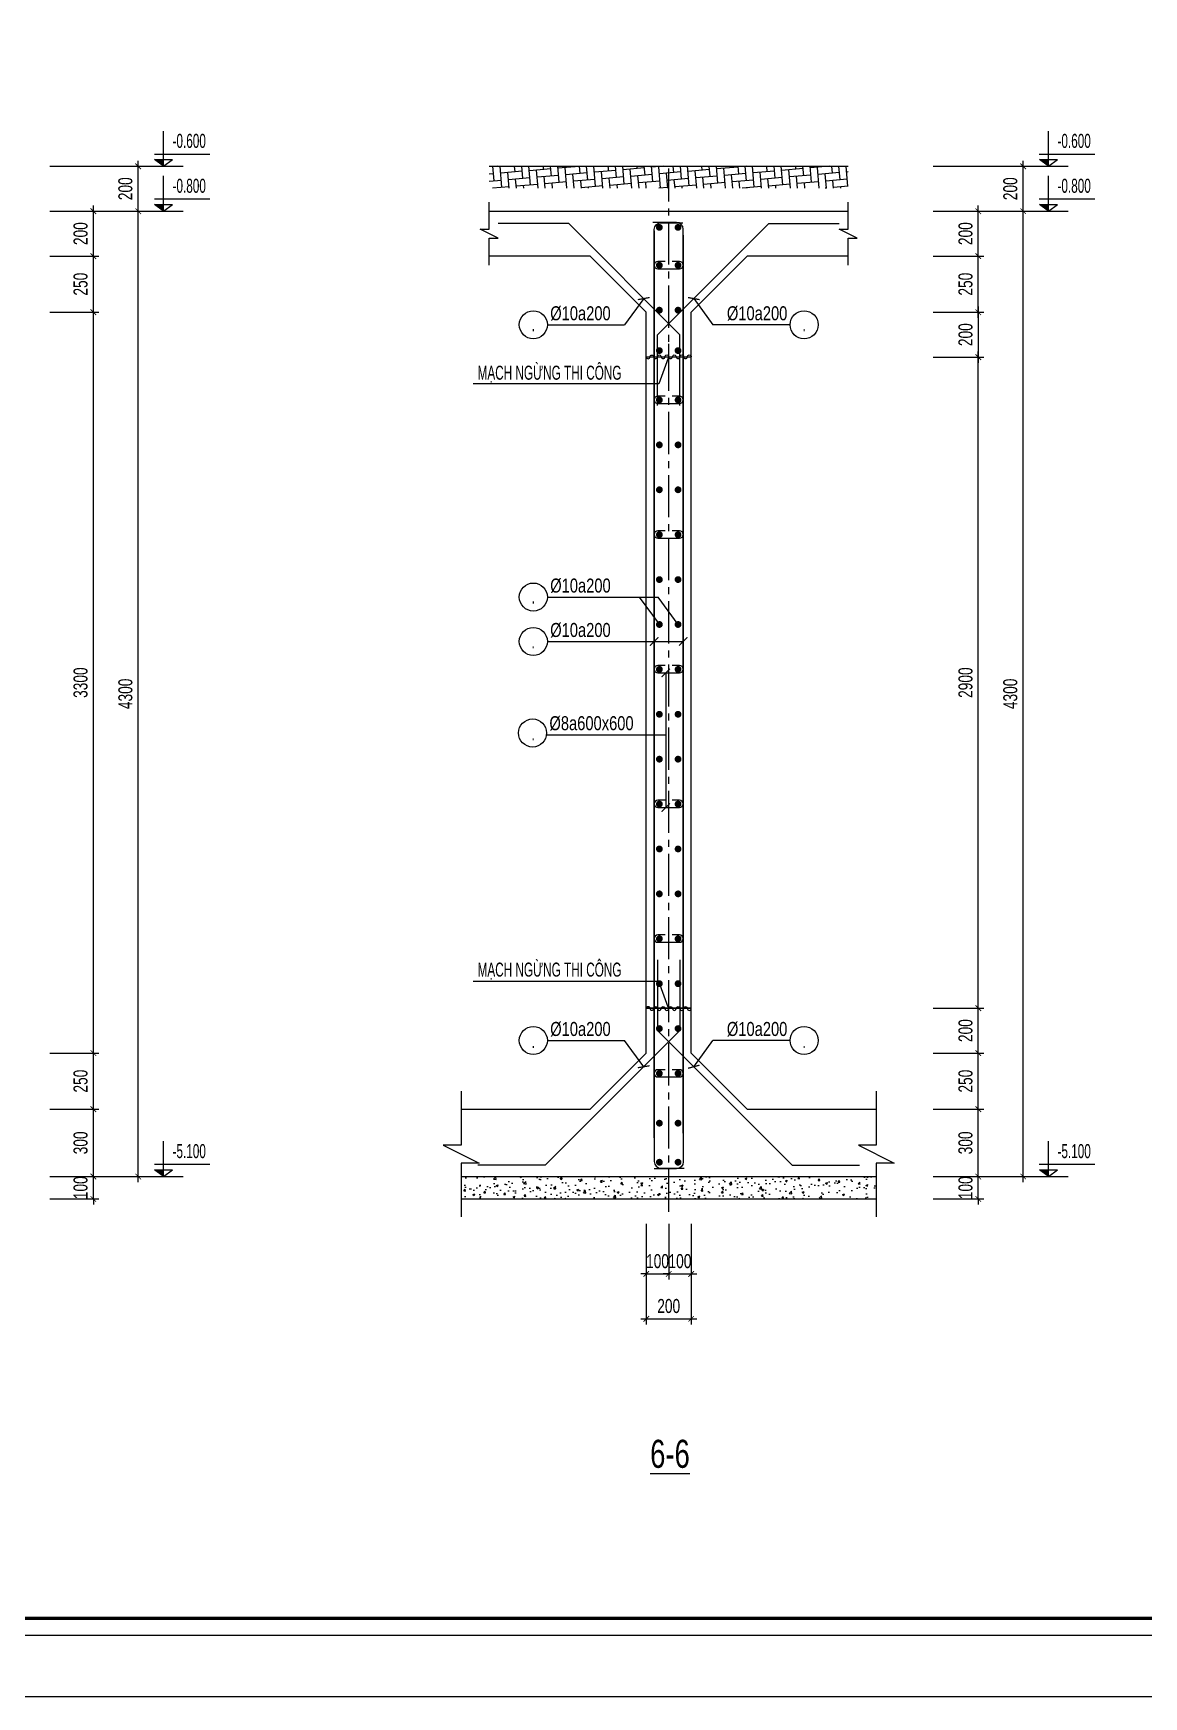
# Model space of a CAD drawing. Header units: millimetres. Extents: x -743195 to -406795, y -426565 to -367165.
# Drawn here: x -446379 to -426587, y -426565 to -396927 of the extents above; entities that cross this region are included whole.
import ezdxf
from ezdxf.enums import TextEntityAlignment as Align

# ---------------------------------------------------------------- set-up
doc = ezdxf.new("R2010")
doc.units = ezdxf.units.MM
doc.header["$LTSCALE"] = 1000
doc.header["$MEASUREMENT"] = 0
doc.linetypes.add('CENTER2', pattern=[1.125, 0.75, -0.125, 0.125, -0.125])
for name, color, linetype in [('8', 8, 'Continuous'), ('CDC-KHUNGTEN', 7, 'Continuous'), ('CDC.01.AXIS', 160, 'CENTER2'), ('CDC.02.DIM', 1, 'Continuous'), ('CDC.03.BORDER', 3, 'Continuous'), ('CDC.05.STEEL', 4, 'Continuous'), ('CDC.06.TEXT', 2, 'Continuous'), ('CDC.10.HATCH', 251, 'Continuous'), ('CDC.14.STEELNUM', 3, 'Continuous'), ('CDC.16.BIGTEXT', 6, 'Continuous'), ('CHI', 1, 'Continuous'), ('DIM', 1, 'Continuous'), ('KCS_CHI', 1, 'Continuous'), ('KCS_HATCH', 8, 'Continuous')]:
    doc.layers.add(name, color=color, linetype=linetype)
doc.styles.add('ARIAL', font='arial.ttf', dxfattribs={"width": 0.7})
doc.styles.add('KCS_SMTEXT', font='arial.ttf', dxfattribs={"width": 0.7})
doc.dimstyles.new('1.25', dxfattribs={"dimscale": 100, "dimtxt": 2.5, "dimasz": 1, "dimexe": 1, "dimexo": 0, "dimgap": 1, "dimtad": 1, "dimdec": 0, "dimlfac": 0.25, "dimdsep": 46, "dimtxsty": 'ARIAL', "dimblk": 'ARCHTICK', "dimcen": 1, "dimdle": 1, "dimclrd": 1, "dimclre": 1, "dimclrt": 2, "dimadec": 0, "dimazin": 0, "dimtfac": 0.00072, "dimtdec": 0, "dimtix": 1, "dimtmove": 2, "dimatfit": 3, "dimldrblk": 'ARCHTICK', "dimfxl": 1, "dimtolj": 1, "dimarcsym": 0})

# ---------------------------------------------------------------- blocks, each defined once
blk = doc.blocks.new('_ArchTick')
at = {"color": 0, "linetype": 'ByBlock', "const_width": 0.15}
blk.add_lwpolyline([(-0.5, -0.5), (0.5, 0.5)], dxfattribs=at)
blk = doc.blocks.new('*D227')
at = {"layer": 'CDC.02.DIM', "color": 1, "lineweight": -2, "transparency": 16777216}
for p, q in [((-446084, -417297), (-445208, -417297)), ((-445308, -417297), (-445308, -417197)), ((-445308, -417697), (-445308, -417297)), ((-446084, -417697), (-445208, -417697)), ((-445308, -417697), (-445308, -417797))]:
    blk.add_line(p, q, dxfattribs=at)
at = {"layer": 'Defpoints', "color": 0, "transparency": 16777216}
for p in [(-446084, -417297), (-445308, -417297), (-446084, -417697)]:
    blk.add_point(p, dxfattribs=at)
at = {"layer": 'CDC.02.DIM', "color": 1, "lineweight": -2, "transparency": 16777216, "xscale": 100, "yscale": 100, "zscale": 100}
for p, rotation in [((-445308, -417297), 270), ((-445308, -417697), 90)]:
    blk.add_blockref('_ArchTick', p, dxfattribs=dict(at, rotation=rotation))
at = {"layer": 'CDC.02.DIM', "color": 2, "transparency": 16777216, "insert": (-445535, -417497), "char_height": 250, "attachment_point": 5, "rotation": 90, "style": 'ARIAL'}
blk.add_mtext('\\A1;100', dxfattribs=at)
blk = doc.blocks.new('*D228')
at = {"layer": 'CDC.02.DIM', "color": 1, "lineweight": -2, "transparency": 16777216}
for p, q in [((-446084, -416097), (-445208, -416097)), ((-445308, -417397), (-445308, -415997)), ((-446084, -417297), (-445208, -417297))]:
    blk.add_line(p, q, dxfattribs=at)
at = {"layer": 'Defpoints', "color": 0, "transparency": 16777216}
for p in [(-446084, -416097), (-445308, -416097), (-446084, -417297)]:
    blk.add_point(p, dxfattribs=at)
at = {"layer": 'CDC.02.DIM', "color": 1, "lineweight": -2, "transparency": 16777216, "xscale": 100, "yscale": 100, "zscale": 100}
for p, rotation in [((-445308, -416097), 90), ((-445308, -417297), 270)]:
    blk.add_blockref('_ArchTick', p, dxfattribs=dict(at, rotation=rotation))
at = {"layer": 'CDC.02.DIM', "color": 2, "transparency": 16777216, "insert": (-445535, -416697), "char_height": 250, "attachment_point": 5, "rotation": 90, "style": 'ARIAL'}
blk.add_mtext('\\A1;300', dxfattribs=at)
blk = doc.blocks.new('CAODO')
at = {"layer": 'KCS_HATCH'}
blk.add_hatch(color=256, dxfattribs=at).paths.add_polyline_path([(-3269.7, 14651), (-3309.7, 14651), (-3269.7, 14621)])
at = {"layer": 'CHI'}
for q in [(-3309.7, 14651), (-3229.7, 14651)]:
    blk.add_line((-3269.7, 14621), q, dxfattribs=at)
at = {"layer": 'DIM'}
for p, q in [((-3357.2, 14621), (-3182.2, 14621)), ((-3309.7, 14651), (-3229.7, 14651)), ((-3269.7, 14621), (-3269.7, 14651))]:
    blk.add_line(p, q, dxfattribs=at)
at = {"layer": 'KCS_CHI'}
for p, q in [((-3269.7, 14621), (-3269.7, 14778.1)), ((-3310.2, 14675.4), (-3062.5, 14675.4))]:
    blk.add_line(p, q, dxfattribs=at)
blk = doc.blocks.new('*D229')
at = {"layer": 'CDC.02.DIM', "color": 1, "lineweight": -2, "transparency": 16777216}
for p, q in [((-446084, -401897), (-445208, -401897)), ((-445308, -415197), (-445308, -401797)), ((-446084, -415097), (-445208, -415097))]:
    blk.add_line(p, q, dxfattribs=at)
at = {"layer": 'Defpoints', "color": 0, "transparency": 16777216}
for p in [(-446084, -401897), (-445308, -401897), (-446084, -415097)]:
    blk.add_point(p, dxfattribs=at)
at = {"layer": 'CDC.02.DIM', "color": 1, "lineweight": -2, "transparency": 16777216, "xscale": 100, "yscale": 100, "zscale": 100}
for p, rotation in [((-445308, -401897), 90), ((-445308, -415097), 270)]:
    blk.add_blockref('_ArchTick', p, dxfattribs=dict(at, rotation=rotation))
at = {"layer": 'CDC.02.DIM', "color": 2, "transparency": 16777216, "insert": (-445535, -408497), "char_height": 250, "attachment_point": 5, "rotation": 90, "style": 'ARIAL'}
blk.add_mtext('\\A1;3300', dxfattribs=at)
blk = doc.blocks.new('*D230')
at = {"layer": 'CDC.02.DIM', "color": 1, "lineweight": -2, "transparency": 16777216}
for p, q in [((-446084, -400897), (-445208, -400897)), ((-445308, -401997), (-445308, -400797)), ((-446084, -401897), (-445208, -401897))]:
    blk.add_line(p, q, dxfattribs=at)
at = {"layer": 'Defpoints', "color": 0, "transparency": 16777216}
for p in [(-446084, -400897), (-445308, -400897), (-446084, -401897)]:
    blk.add_point(p, dxfattribs=at)
at = {"layer": 'CDC.02.DIM', "color": 1, "lineweight": -2, "transparency": 16777216, "xscale": 100, "yscale": 100, "zscale": 100}
for p, rotation in [((-445308, -400897), 90), ((-445308, -401897), 270)]:
    blk.add_blockref('_ArchTick', p, dxfattribs=dict(at, rotation=rotation))
at = {"layer": 'CDC.02.DIM', "color": 2, "transparency": 16777216, "insert": (-445535, -401397), "char_height": 250, "attachment_point": 5, "rotation": 90, "style": 'ARIAL'}
blk.add_mtext('\\A1;250', dxfattribs=at)
blk = doc.blocks.new('*D231')
at = {"layer": 'CDC.02.DIM', "color": 1, "lineweight": -2, "transparency": 16777216}
for p, q in [((-446084, -400097), (-445208, -400097)), ((-445308, -400997), (-445308, -399997)), ((-446084, -400897), (-445208, -400897))]:
    blk.add_line(p, q, dxfattribs=at)
at = {"layer": 'Defpoints', "color": 0, "transparency": 16777216}
for p in [(-446084, -400097), (-445308, -400097), (-446084, -400897)]:
    blk.add_point(p, dxfattribs=at)
at = {"layer": 'CDC.02.DIM', "color": 1, "lineweight": -2, "transparency": 16777216, "xscale": 100, "yscale": 100, "zscale": 100}
for p, rotation in [((-445308, -400097), 90), ((-445308, -400897), 270)]:
    blk.add_blockref('_ArchTick', p, dxfattribs=dict(at, rotation=rotation))
at = {"layer": 'CDC.02.DIM', "color": 2, "transparency": 16777216, "insert": (-445535, -400497), "char_height": 250, "attachment_point": 5, "rotation": 90, "style": 'ARIAL'}
blk.add_mtext('\\A1;200', dxfattribs=at)
blk = doc.blocks.new('*D232')
at = {"layer": 'CDC.02.DIM', "color": 1, "lineweight": -2, "transparency": 16777216}
for p, q in [((-446084, -415097), (-445208, -415097)), ((-445308, -416197), (-445308, -414997)), ((-446084, -416097), (-445208, -416097))]:
    blk.add_line(p, q, dxfattribs=at)
at = {"layer": 'Defpoints', "color": 0, "transparency": 16777216}
for p in [(-446084, -415097), (-445308, -415097), (-446084, -416097)]:
    blk.add_point(p, dxfattribs=at)
at = {"layer": 'CDC.02.DIM', "color": 1, "lineweight": -2, "transparency": 16777216, "xscale": 100, "yscale": 100, "zscale": 100}
for p, rotation in [((-445308, -415097), 90), ((-445308, -416097), 270)]:
    blk.add_blockref('_ArchTick', p, dxfattribs=dict(at, rotation=rotation))
at = {"layer": 'CDC.02.DIM', "color": 2, "transparency": 16777216, "insert": (-445535, -415597), "char_height": 250, "attachment_point": 5, "rotation": 90, "style": 'ARIAL'}
blk.add_mtext('\\A1;250', dxfattribs=at)
blk = doc.blocks.new('*D233')
at = {"layer": 'CDC.02.DIM', "color": 1, "lineweight": -2, "transparency": 16777216}
for p, q in [((-446084, -400097), (-444408, -400097)), ((-444508, -417397), (-444508, -399997)), ((-446084, -417297), (-444408, -417297))]:
    blk.add_line(p, q, dxfattribs=at)
at = {"layer": 'Defpoints', "color": 0, "transparency": 16777216}
for p in [(-446084, -400097), (-444508, -400097), (-446084, -417297)]:
    blk.add_point(p, dxfattribs=at)
at = {"layer": 'CDC.02.DIM', "color": 1, "lineweight": -2, "transparency": 16777216, "xscale": 100, "yscale": 100, "zscale": 100}
for p, rotation in [((-444508, -400097), 90), ((-444508, -417297), 270)]:
    blk.add_blockref('_ArchTick', p, dxfattribs=dict(at, rotation=rotation))
at = {"layer": 'CDC.02.DIM', "color": 2, "transparency": 16777216, "insert": (-444736, -408697), "char_height": 250, "attachment_point": 5, "rotation": 90, "style": 'ARIAL'}
blk.add_mtext('\\A1;4300', dxfattribs=at)
blk = doc.blocks.new('*D234')
at = {"layer": 'CDC.02.DIM', "color": 1, "lineweight": -2, "transparency": 16777216}
for p, q in [((-444508, -400197), (-444508, -399197)), ((-446084, -399297), (-444408, -399297)), ((-446084, -400097), (-444408, -400097))]:
    blk.add_line(p, q, dxfattribs=at)
at = {"layer": 'Defpoints', "color": 0, "transparency": 16777216}
for p in [(-446084, -399297), (-444508, -399297), (-446084, -400097)]:
    blk.add_point(p, dxfattribs=at)
at = {"layer": 'CDC.02.DIM', "color": 1, "lineweight": -2, "transparency": 16777216, "xscale": 100, "yscale": 100, "zscale": 100}
for p, rotation in [((-444508, -399297), 90), ((-444508, -400097), 270)]:
    blk.add_blockref('_ArchTick', p, dxfattribs=dict(at, rotation=rotation))
at = {"layer": 'CDC.02.DIM', "color": 2, "transparency": 16777216, "insert": (-444736, -399697), "char_height": 250, "attachment_point": 5, "rotation": 90, "style": 'ARIAL'}
blk.add_mtext('\\A1;200', dxfattribs=at)
blk = doc.blocks.new('*D277')
at = {"layer": 'CDC.02.DIM', "color": 1, "lineweight": -2, "transparency": 16777216}
for p, q in [((-430341, -417297), (-429436, -417297)), ((-429536, -417297), (-429536, -417197)), ((-429536, -417697), (-429536, -417297)), ((-430341, -417697), (-429436, -417697)), ((-429536, -417697), (-429536, -417797))]:
    blk.add_line(p, q, dxfattribs=at)
at = {"layer": 'Defpoints', "color": 0, "transparency": 16777216}
for p in [(-430341, -417297), (-429536, -417297), (-430341, -417697)]:
    blk.add_point(p, dxfattribs=at)
at = {"layer": 'CDC.02.DIM', "color": 1, "lineweight": -2, "transparency": 16777216, "xscale": 100, "yscale": 100, "zscale": 100}
for p, rotation in [((-429536, -417297), 270), ((-429536, -417697), 90)]:
    blk.add_blockref('_ArchTick', p, dxfattribs=dict(at, rotation=rotation))
at = {"layer": 'CDC.02.DIM', "color": 2, "transparency": 16777216, "insert": (-429763, -417497), "char_height": 250, "attachment_point": 5, "rotation": 90, "style": 'ARIAL'}
blk.add_mtext('\\A1;100', dxfattribs=at)
blk = doc.blocks.new('*D278')
at = {"layer": 'CDC.02.DIM', "color": 1, "lineweight": -2, "transparency": 16777216}
for p, q in [((-430341, -416097), (-429436, -416097)), ((-429536, -417397), (-429536, -415997)), ((-430341, -417297), (-429436, -417297))]:
    blk.add_line(p, q, dxfattribs=at)
at = {"layer": 'Defpoints', "color": 0, "transparency": 16777216}
for p in [(-430341, -416097), (-429536, -416097), (-430341, -417297)]:
    blk.add_point(p, dxfattribs=at)
at = {"layer": 'CDC.02.DIM', "color": 1, "lineweight": -2, "transparency": 16777216, "xscale": 100, "yscale": 100, "zscale": 100}
for p, rotation in [((-429536, -416097), 90), ((-429536, -417297), 270)]:
    blk.add_blockref('_ArchTick', p, dxfattribs=dict(at, rotation=rotation))
at = {"layer": 'CDC.02.DIM', "color": 2, "transparency": 16777216, "insert": (-429764, -416697), "char_height": 250, "attachment_point": 5, "rotation": 90, "style": 'ARIAL'}
blk.add_mtext('\\A1;300', dxfattribs=at)
blk = doc.blocks.new('*D279')
at = {"layer": 'CDC.02.DIM', "color": 1, "lineweight": -2, "transparency": 16777216}
for p, q in [((-430341, -402698), (-429436, -402698)), ((-429536, -414397), (-429536, -402598)), ((-430341, -414297), (-429436, -414297))]:
    blk.add_line(p, q, dxfattribs=at)
at = {"layer": 'Defpoints', "color": 0, "transparency": 16777216}
for p in [(-430341, -402698), (-429536, -402698), (-430341, -414297)]:
    blk.add_point(p, dxfattribs=at)
at = {"layer": 'CDC.02.DIM', "color": 1, "lineweight": -2, "transparency": 16777216, "xscale": 100, "yscale": 100, "zscale": 100}
for p, rotation in [((-429536, -402698), 90), ((-429536, -414297), 270)]:
    blk.add_blockref('_ArchTick', p, dxfattribs=dict(at, rotation=rotation))
at = {"layer": 'CDC.02.DIM', "color": 2, "transparency": 16777216, "insert": (-429763, -408497), "char_height": 250, "attachment_point": 5, "rotation": 90, "style": 'ARIAL'}
blk.add_mtext('\\A1;2900', dxfattribs=at)
blk = doc.blocks.new('*D280')
at = {"layer": 'CDC.02.DIM', "color": 1, "lineweight": -2, "transparency": 16777216}
for p, q in [((-430341, -400897), (-429436, -400897)), ((-429536, -401997), (-429536, -400797)), ((-430341, -401897), (-429436, -401897))]:
    blk.add_line(p, q, dxfattribs=at)
at = {"layer": 'Defpoints', "color": 0, "transparency": 16777216}
for p in [(-430341, -400897), (-429536, -400897), (-430341, -401897)]:
    blk.add_point(p, dxfattribs=at)
at = {"layer": 'CDC.02.DIM', "color": 1, "lineweight": -2, "transparency": 16777216, "xscale": 100, "yscale": 100, "zscale": 100}
for p, rotation in [((-429536, -400897), 90), ((-429536, -401897), 270)]:
    blk.add_blockref('_ArchTick', p, dxfattribs=dict(at, rotation=rotation))
at = {"layer": 'CDC.02.DIM', "color": 2, "transparency": 16777216, "insert": (-429763, -401397), "char_height": 250, "attachment_point": 5, "rotation": 90, "style": 'ARIAL'}
blk.add_mtext('\\A1;250', dxfattribs=at)
blk = doc.blocks.new('*D281')
at = {"layer": 'CDC.02.DIM', "color": 1, "lineweight": -2, "transparency": 16777216}
for p, q in [((-430341, -400097), (-429436, -400097)), ((-429536, -400997), (-429536, -399997)), ((-430341, -400897), (-429436, -400897))]:
    blk.add_line(p, q, dxfattribs=at)
at = {"layer": 'Defpoints', "color": 0, "transparency": 16777216}
for p in [(-430341, -400097), (-429536, -400097), (-430341, -400897)]:
    blk.add_point(p, dxfattribs=at)
at = {"layer": 'CDC.02.DIM', "color": 1, "lineweight": -2, "transparency": 16777216, "xscale": 100, "yscale": 100, "zscale": 100}
for p, rotation in [((-429536, -400097), 90), ((-429536, -400897), 270)]:
    blk.add_blockref('_ArchTick', p, dxfattribs=dict(at, rotation=rotation))
at = {"layer": 'CDC.02.DIM', "color": 2, "transparency": 16777216, "insert": (-429763, -400497), "char_height": 250, "attachment_point": 5, "rotation": 90, "style": 'ARIAL'}
blk.add_mtext('\\A1;200', dxfattribs=at)
blk = doc.blocks.new('*D282')
at = {"layer": 'CDC.02.DIM', "color": 1, "lineweight": -2, "transparency": 16777216}
for p, q in [((-430341, -415097), (-429436, -415097)), ((-429536, -416197), (-429536, -414997)), ((-430341, -416097), (-429436, -416097))]:
    blk.add_line(p, q, dxfattribs=at)
at = {"layer": 'Defpoints', "color": 0, "transparency": 16777216}
for p in [(-430341, -415097), (-429536, -415097), (-430341, -416097)]:
    blk.add_point(p, dxfattribs=at)
at = {"layer": 'CDC.02.DIM', "color": 1, "lineweight": -2, "transparency": 16777216, "xscale": 100, "yscale": 100, "zscale": 100}
for p, rotation in [((-429536, -415097), 90), ((-429536, -416097), 270)]:
    blk.add_blockref('_ArchTick', p, dxfattribs=dict(at, rotation=rotation))
at = {"layer": 'CDC.02.DIM', "color": 2, "transparency": 16777216, "insert": (-429763, -415597), "char_height": 250, "attachment_point": 5, "rotation": 90, "style": 'ARIAL'}
blk.add_mtext('\\A1;250', dxfattribs=at)
blk = doc.blocks.new('*D283')
at = {"layer": 'CDC.02.DIM', "color": 1, "lineweight": -2, "transparency": 16777216}
for p, q in [((-430341, -400097), (-428636, -400097)), ((-428736, -417397), (-428736, -399997)), ((-430341, -417297), (-428636, -417297))]:
    blk.add_line(p, q, dxfattribs=at)
at = {"layer": 'Defpoints', "color": 0, "transparency": 16777216}
for p in [(-430341, -400097), (-428736, -400097), (-430341, -417297)]:
    blk.add_point(p, dxfattribs=at)
at = {"layer": 'CDC.02.DIM', "color": 1, "lineweight": -2, "transparency": 16777216, "xscale": 100, "yscale": 100, "zscale": 100}
for p, rotation in [((-428736, -400097), 90), ((-428736, -417297), 270)]:
    blk.add_blockref('_ArchTick', p, dxfattribs=dict(at, rotation=rotation))
at = {"layer": 'CDC.02.DIM', "color": 2, "transparency": 16777216, "insert": (-428964, -408697), "char_height": 250, "attachment_point": 5, "rotation": 90, "style": 'ARIAL'}
blk.add_mtext('\\A1;4300', dxfattribs=at)
blk = doc.blocks.new('*D284')
at = {"layer": 'CDC.02.DIM', "color": 1, "lineweight": -2, "transparency": 16777216}
for p, q in [((-428736, -400197), (-428736, -399197)), ((-430341, -399297), (-428636, -399297)), ((-430341, -400097), (-428636, -400097))]:
    blk.add_line(p, q, dxfattribs=at)
at = {"layer": 'Defpoints', "color": 0, "transparency": 16777216}
for p in [(-430341, -399297), (-428736, -399297), (-430341, -400097)]:
    blk.add_point(p, dxfattribs=at)
at = {"layer": 'CDC.02.DIM', "color": 1, "lineweight": -2, "transparency": 16777216, "xscale": 100, "yscale": 100, "zscale": 100}
for p, rotation in [((-428736, -399297), 90), ((-428736, -400097), 270)]:
    blk.add_blockref('_ArchTick', p, dxfattribs=dict(at, rotation=rotation))
at = {"layer": 'CDC.02.DIM', "color": 2, "transparency": 16777216, "insert": (-428964, -399697), "char_height": 250, "attachment_point": 5, "rotation": 90, "style": 'ARIAL'}
blk.add_mtext('\\A1;200', dxfattribs=at)
blk = doc.blocks.new('*D285')
at = {"layer": 'CDC.02.DIM', "color": 1, "lineweight": -2, "transparency": 16777216}
for p, q in [((-435453, -418137), (-435453, -419132)), ((-435053, -418137), (-435053, -419132)), ((-435453, -419032), (-435553, -419032)), ((-435453, -419032), (-435053, -419032)), ((-435053, -419032), (-434953, -419032))]:
    blk.add_line(p, q, dxfattribs=at)
at = {"layer": 'Defpoints', "color": 0, "transparency": 16777216}
for p in [(-435453, -418137), (-435053, -418137), (-435053, -419032)]:
    blk.add_point(p, dxfattribs=at)
at = {"layer": 'CDC.02.DIM', "color": 1, "lineweight": -2, "transparency": 16777216, "xscale": 100, "yscale": 100, "zscale": 100}
blk.add_blockref('_ArchTick', (-435453, -419032), dxfattribs=at)
at = {"layer": 'CDC.02.DIM', "color": 1, "lineweight": -2, "transparency": 16777216, "xscale": 100, "yscale": 100, "zscale": 100, "rotation": 180}
blk.add_blockref('_ArchTick', (-435053, -419032), dxfattribs=at)
at = {"layer": 'CDC.02.DIM', "color": 2, "transparency": 16777216, "insert": (-435253, -418805), "char_height": 250, "attachment_point": 5, "style": 'ARIAL'}
blk.add_mtext('\\A1;100', dxfattribs=at)
blk = doc.blocks.new('*D286')
at = {"layer": 'CDC.02.DIM', "color": 1, "lineweight": -2, "transparency": 16777216}
for p, q in [((-435053, -418137), (-435053, -419132)), ((-434653, -418137), (-434653, -419132)), ((-435053, -419032), (-435153, -419032)), ((-435053, -419032), (-434653, -419032)), ((-434653, -419032), (-434553, -419032))]:
    blk.add_line(p, q, dxfattribs=at)
at = {"layer": 'Defpoints', "color": 0, "transparency": 16777216}
for p in [(-435053, -418137), (-434653, -418137), (-434653, -419032)]:
    blk.add_point(p, dxfattribs=at)
at = {"layer": 'CDC.02.DIM', "color": 1, "lineweight": -2, "transparency": 16777216, "xscale": 100, "yscale": 100, "zscale": 100}
blk.add_blockref('_ArchTick', (-435053, -419032), dxfattribs=at)
at = {"layer": 'CDC.02.DIM', "color": 1, "lineweight": -2, "transparency": 16777216, "xscale": 100, "yscale": 100, "zscale": 100, "rotation": 180}
blk.add_blockref('_ArchTick', (-434653, -419032), dxfattribs=at)
at = {"layer": 'CDC.02.DIM', "color": 2, "transparency": 16777216, "insert": (-434853, -418805), "char_height": 250, "attachment_point": 5, "style": 'ARIAL'}
blk.add_mtext('\\A1;100', dxfattribs=at)
blk = doc.blocks.new('*D287')
at = {"layer": 'CDC.02.DIM', "color": 1, "lineweight": -2, "transparency": 16777216}
for p, q in [((-435453, -418137), (-435453, -419933)), ((-434653, -418137), (-434653, -419933)), ((-435553, -419833), (-434553, -419833))]:
    blk.add_line(p, q, dxfattribs=at)
at = {"layer": 'Defpoints', "color": 0, "transparency": 16777216}
for p in [(-435453, -418137), (-434653, -418137), (-434653, -419833)]:
    blk.add_point(p, dxfattribs=at)
at = {"layer": 'CDC.02.DIM', "color": 1, "lineweight": -2, "transparency": 16777216, "xscale": 100, "yscale": 100, "zscale": 100, "rotation": 180}
blk.add_blockref('_ArchTick', (-435453, -419833), dxfattribs=at)
at = {"layer": 'CDC.02.DIM', "color": 1, "lineweight": -2, "transparency": 16777216, "xscale": 100, "yscale": 100, "zscale": 100}
blk.add_blockref('_ArchTick', (-434653, -419833), dxfattribs=at)
at = {"layer": 'CDC.02.DIM', "color": 2, "transparency": 16777216, "insert": (-435053, -419605), "char_height": 250, "attachment_point": 5, "style": 'ARIAL'}
blk.add_mtext('\\A1;200', dxfattribs=at)
blk = doc.blocks.new('*D348')
at = {"layer": 'CDC.02.DIM', "color": 1, "lineweight": -2, "transparency": 16777216}
for p, q in [((-430341, -401897), (-429436, -401897)), ((-429536, -401797), (-429536, -402798)), ((-430341, -402698), (-429436, -402698))]:
    blk.add_line(p, q, dxfattribs=at)
at = {"layer": 'Defpoints', "color": 0, "transparency": 16777216}
for p in [(-430341, -401897), (-430341, -402698), (-429536, -402698)]:
    blk.add_point(p, dxfattribs=at)
at = {"layer": 'CDC.02.DIM', "color": 1, "lineweight": -2, "transparency": 16777216, "xscale": 100, "yscale": 100, "zscale": 100}
for p, rotation in [((-429536, -401897), 90), ((-429536, -402698), 270)]:
    blk.add_blockref('_ArchTick', p, dxfattribs=dict(at, rotation=rotation))
at = {"layer": 'CDC.02.DIM', "color": 2, "transparency": 16777216, "insert": (-429763, -402297), "char_height": 250, "attachment_point": 5, "rotation": 90, "style": 'ARIAL'}
blk.add_mtext('\\A1;200', dxfattribs=at)
blk = doc.blocks.new('*D349')
at = {"layer": 'CDC.02.DIM', "color": 1, "lineweight": -2, "transparency": 16777216}
for p, q in [((-430341, -414297), (-429436, -414297)), ((-429536, -415197), (-429536, -414197)), ((-430341, -415097), (-429436, -415097))]:
    blk.add_line(p, q, dxfattribs=at)
at = {"layer": 'Defpoints', "color": 0, "transparency": 16777216}
for p in [(-430341, -414297), (-429536, -414297), (-430341, -415097)]:
    blk.add_point(p, dxfattribs=at)
at = {"layer": 'CDC.02.DIM', "color": 1, "lineweight": -2, "transparency": 16777216, "xscale": 100, "yscale": 100, "zscale": 100}
for p, rotation in [((-429536, -414297), 90), ((-429536, -415097), 270)]:
    blk.add_blockref('_ArchTick', p, dxfattribs=dict(at, rotation=rotation))
at = {"layer": 'CDC.02.DIM', "color": 2, "transparency": 16777216, "insert": (-429763, -414697), "char_height": 250, "attachment_point": 5, "rotation": 90, "style": 'ARIAL'}
blk.add_mtext('\\A1;200', dxfattribs=at)
blk = doc.blocks.new('KHUNG A1')
at = {"layer": 'CDC-KHUNGTEN', "color": 8}
blk.add_lwpolyline([(10368.18, 709.17), (10447.22, 709.17), (10447.22, 1281.17), (9647.22, 1281.17), (9647.22, 709.17), (10368.18, 709.17)], dxfattribs=at)
at = {"layer": 'CDC-KHUNGTEN', "color": 255, "lineweight": 60}
blk.add_lwpolyline([(10366.22, 712.17), (10366.22, 1278.17), (9650.22, 1278.17), (9650.22, 712.17), (10366.22, 712.17)], close=True, dxfattribs=at)
at = {"layer": 'Defpoints', "color": 1, "ltscale": 0.2}
blk.add_lwpolyline([(9617.22, 698.17), (9617.22, 1292.17), (10458.22, 1292.17), (10458.22, 698.17), (9617.22, 698.17)], close=True, dxfattribs=at)

msp = doc.modelspace()

# ---------------------------------------------------------------- hatches: boundary and pattern name
at = {"layer": '8'}
h = msp.add_hatch(dxfattribs=at)
h.set_pattern_fill('AR-HBONE', color=256, scale=32, angle=49.95578)
h.set_pattern_definition([(94.95578, (-844758.44, -392673.22), (-138.579015, 116.46397), [384, -128]), (184.95578, (-844769.5, -392545.7), (-138.579015, 116.46397), [384, -128])])
h.paths.add_polyline_path([(-438253.1, -399296.7), (-438253.1, -399689.3), (-431853.1, -399689.3), (-431853.1, -399296.7)])
at = {"layer": 'CDC.10.HATCH'}
h = msp.add_hatch(dxfattribs=at)
h.set_pattern_fill('AR-CONC', color=256, scale=50, style=0)
h.set_pattern_definition([(50, (-411072.88, -213496.24), (358.6301, -31.37607), [37.5, -412.5]), (355, (-411072.88, -213496.24), (-69.37567, 376.09607), [30, -330]), (100.4514, (-411043, -213498.85), (289.2547, 344.7198), [31.8701, -350.57106]), (46.1842, (-411072.9, -213396.24), (533.6205, -82.7595), [56.25, -618.75]), (96.6356, (-411028.4, -213403.14), (467.3314, 487.059), [47.8051, -525.8565]), (351.1842, (-411072.9, -213396.24), (467.331, 487.0593), [45, -495]), (21, (-411022.88, -213421.24), (298.45353, -201.30945), [37.5, -412.5]), (326, (-411022.88, -213421.24), (121.65767, 362.575), [30, -330]), (71.4514, (-410998, -213438), (420.1113, 161.26525), [31.8701, -350.57106]), (37.5, (-411072.88, -213496.24), (6.07993, 166.44693), [0, -326, 0, -335, 0, -331.25]), (7.5, (-411072.88, -213496.24), (131.53477, 197.20586), [0, -191, 0, -318.5, 0, -126.25]), (327.5, (-411184.38, -213496.24), (266.91122, -11.27744), [0, -125, 0, -390, 0, -517.5]), (317.5, (-411234.38, -213496.24), (291.59308, 50.0525), [0, -162.5, 0, -259, 0, -367.5])])
h.paths.add_polyline_path([(-435053.1, -417296.7), (-435053.1, -417696.7), (-431353.1, -417696.7), (-431353.1, -417296.7)])
h.paths.add_polyline_path([(-438753.1, -417296.7), (-438753.1, -417696.7), (-435053.1, -417696.7), (-435053.1, -417296.7)])

# ---------------------------------------------------------------- linework, layer by layer
at = {"layer": 'CDC.01.AXIS'}
msp.add_line((-435053.1, -417923.1), (-435053.1, -399338.3), dxfattribs=at)
at = {"layer": 'CDC.03.BORDER'}
for p, q in [((-438253.1, -399296.7), (-431853.1, -399296.7)), ((-435453.1, -415096.7), (-435453.1, -401896.7)), ((-434653.1, -415096.7), (-434653.1, -401896.7)), ((-435453, -402694.6), (-434653, -402694.6)), ((-435453, -402694.6), (-434653, -402694.6)), ((-435453, -414298.8), (-434853, -414298.8)), ((-435453, -414298.8), (-434653, -414298.8)), ((-435453, -414298.8), (-434653, -414298.8)), ((-438753.1, -416096.7), (-436453.1, -416096.7)), ((-433653.1, -416096.7), (-431353.1, -416096.7)), ((-438753.1, -417296.7), (-431353.1, -417296.7))]:
    msp.add_line(p, q, dxfattribs=at)
at = {"layer": 'CDC.03.BORDER', "ltscale": 5}
for p, q in [((-438253.1, -400096.7), (-431853.1, -400096.7)), ((-436453.1, -400896.7), (-438253.1, -400896.7)), ((-435453.1, -401896.7), (-436453.1, -400896.7)), ((-434653.1, -401896.7), (-433653.1, -400896.7)), ((-431853.1, -400896.7), (-433653.1, -400896.7)), ((-435453.1, -415096.7), (-436453.1, -416096.7)), ((-434653.1, -415096.7), (-433653.1, -416096.7))]:
    msp.add_line(p, q, dxfattribs=at)
at = {"layer": 'CDC.03.BORDER', "elevation": 0}
for points, const_width in [([(-435453.2, -402696.7), (-434653.1, -402696.7)], 24), ([(-435453.1, -402694.6), (-434653, -402694.6)], 20), ([(-435453.2, -414296.7), (-434653.1, -414296.7)], 24), ([(-435453.1, -414298.8), (-434653, -414298.8)], 20)]:
    msp.add_lwpolyline(points, dxfattribs=dict(at, const_width=const_width))
at = {"layer": 'CDC.05.STEEL', "ltscale": 5, "elevation": 0}
for points in [[(-434853.1, -403556.7), (-434853.1, -402298.7), (-436835.1, -400316.7), (-438093.1, -400316.7)], [(-434794.2, -416526.4), (-434794.2, -416526.4), (-434794.2, -400416.7), (-434803.3, -400370.8), (-434829.3, -400331.9), (-434868.2, -400305.8), (-434914.2, -400296.7), (-435339, -400296.7)], [(-435312, -416608.5), (-435312, -400424), (-435302.9, -400378), (-435276.9, -400339.1), (-435238, -400313.1), (-435192, -400304), (-434803.2, -400304)], [(-435253.1, -403556.7), (-435253.1, -402298.7), (-433271.1, -400316.7), (-432013.1, -400316.7)], [(-435074.3, -400296.7), (-434922.3, -400296.7)], [(-434794.2, -400527), (-434794.2, -400527), (-434794.2, -417036.7), (-434803.3, -417082.6), (-434829.3, -417121.6), (-434868.2, -417147.6), (-434914.2, -417156.7), (-435313.7, -417156.7)], [(-435312, -400444.9), (-435312, -417029.5), (-435302.9, -417075.4), (-435276.9, -417114.3), (-435238, -417140.3), (-435192, -417149.5), (-434779.2, -417149.5)], [(-434853.1, -413436.7), (-434853.1, -414694.7), (-437255.1, -417096.7), (-438453.1, -417096.7)], [(-435253.1, -413436.7), (-435253.1, -414694.7), (-432851.1, -417096.7), (-431653.1, -417096.7)]]:
    msp.add_lwpolyline(points, dxfattribs=at)
at = {"layer": 'CDC.05.STEEL', "ltscale": 0.01, "elevation": 0}
for points in [[(-435113.9, -400993.2), (-435247, -400993.2), (-435271.9, -400998.1), (-435293, -401012.2), (-435307.1, -401033.3), (-435312, -401058.2), (-435307.1, -401083), (-435293, -401104.1), (-435271.9, -401118.2), (-435247, -401123.2), (-434859.2, -401123.2), (-434834.3, -401118.2), (-434813.2, -401104.1), (-434799.1, -401083), (-434794.2, -401058.2), (-434799.1, -401033.3), (-434813.2, -401012.2), (-434834.3, -400998.1), (-434859.2, -400993.2), (-434992.3, -400993.2)], [(-435113.9, -403393.2), (-435247, -403393.2), (-435271.9, -403398.1), (-435293, -403412.2), (-435307.1, -403433.3), (-435312, -403458.2), (-435307.1, -403483), (-435293, -403504.1), (-435271.9, -403518.2), (-435247, -403523.2), (-434859.2, -403523.2), (-434834.3, -403518.2), (-434813.2, -403504.1), (-434799.1, -403483), (-434794.2, -403458.2), (-434799.1, -403433.3), (-434813.2, -403412.2), (-434834.3, -403398.1), (-434859.2, -403393.2), (-434992.3, -403393.2)], [(-435113.9, -405793.2), (-435247, -405793.2), (-435271.9, -405798.1), (-435293, -405812.2), (-435307.1, -405833.3), (-435312, -405858.2), (-435307.1, -405883), (-435293, -405904.1), (-435271.9, -405918.2), (-435247, -405923.2), (-434859.2, -405923.2), (-434834.3, -405918.2), (-434813.2, -405904.1), (-434799.1, -405883), (-434794.2, -405858.2), (-434799.1, -405833.3), (-434813.2, -405812.2), (-434834.3, -405798.1), (-434859.2, -405793.2), (-434992.3, -405793.2)], [(-435113.9, -408193.2), (-435247, -408193.2), (-435271.9, -408198.1), (-435293, -408212.2), (-435307.1, -408233.3), (-435312, -408258.2), (-435307.1, -408283), (-435293, -408304.1), (-435271.9, -408318.2), (-435247, -408323.2), (-434859.2, -408323.2), (-434834.3, -408318.2), (-434813.2, -408304.1), (-434799.1, -408283), (-434794.2, -408258.2), (-434799.1, -408233.3), (-434813.2, -408212.2), (-434834.3, -408198.1), (-434859.2, -408193.2), (-434992.3, -408193.2)], [(-435113.9, -410593.2), (-435247, -410593.2), (-435271.9, -410598.1), (-435293, -410612.2), (-435307.1, -410633.3), (-435312, -410658.2), (-435307.1, -410683), (-435293, -410704.1), (-435271.9, -410718.2), (-435247, -410723.2), (-434859.2, -410723.2), (-434834.3, -410718.2), (-434813.2, -410704.1), (-434799.1, -410683), (-434794.2, -410658.2), (-434799.1, -410633.3), (-434813.2, -410612.2), (-434834.3, -410598.1), (-434859.2, -410593.2), (-434992.3, -410593.2)], [(-435113.9, -412993.2), (-435247, -412993.2), (-435271.9, -412998.1), (-435293, -413012.2), (-435307.1, -413033.3), (-435312, -413058.2), (-435307.1, -413083), (-435293, -413104.1), (-435271.9, -413118.2), (-435247, -413123.2), (-434859.2, -413123.2), (-434834.3, -413118.2), (-434813.2, -413104.1), (-434799.1, -413083), (-434794.2, -413058.2), (-434799.1, -413033.3), (-434813.2, -413012.2), (-434834.3, -412998.1), (-434859.2, -412993.2), (-434992.3, -412993.2)], [(-435113.9, -415393.2), (-435247, -415393.2), (-435271.9, -415398.1), (-435293, -415412.2), (-435307.1, -415433.3), (-435312, -415458.2), (-435307.1, -415483), (-435293, -415504.1), (-435271.9, -415518.2), (-435247, -415523.2), (-434859.2, -415523.2), (-434834.3, -415518.2), (-434813.2, -415504.1), (-434799.1, -415483), (-434794.2, -415458.2), (-434799.1, -415433.3), (-434813.2, -415412.2), (-434834.3, -415398.1), (-434859.2, -415393.2), (-434992.3, -415393.2)]]:
    msp.add_lwpolyline(points, dxfattribs=at)
at = {"layer": 'CDC.05.STEEL', "const_width": 20, "elevation": 0}
for points in [[(-435053.1, -402458.6), (-435053.1, -402930.6)], [(-435053.1, -414534.8), (-435053.1, -414062.9)]]:
    msp.add_lwpolyline(points, dxfattribs=at)
at = {"layer": 'CDC.14.STEELNUM', "color": 1}
for centre in [(-437466, -402120.9), (-432639.5, -402120.9), (-437466, -406972.2), (-437466, -407763.6), (-437480.1, -409393.6), (-437466, -414872.5), (-432639.5, -414872.5)]:
    msp.add_circle(centre, 250, dxfattribs=at)
at = {"layer": 'CHI', "color": 1, "const_width": 60.8, "elevation": 0}
for points in [[(-435219.6, -400416.2, 1), (-435219.6, -400355.3, 1)], [(-434886.6, -400416.2, -1), (-434886.6, -400355.3, -1)], [(-435219.6, -401090.9, 1), (-435219.6, -401030.1, 1)], [(-434886.6, -401090.9, -1), (-434886.6, -401030.1, -1)], [(-435219.6, -401890.9, 1), (-435219.6, -401830.1, 1)], [(-434886.6, -401890.9, -1), (-434886.6, -401830.1, -1)], [(-435219.6, -402610.9, 1), (-435219.6, -402550.1, 1)], [(-434886.6, -402610.9, -1), (-434886.6, -402550.1, -1)], [(-435219.6, -403490.9, 1), (-435219.6, -403430.1, 1)], [(-434886.6, -403490.9, -1), (-434886.6, -403430.1, -1)], [(-435219.6, -404290.9, 1), (-435219.6, -404230.1, 1)], [(-434886.6, -404290.9, -1), (-434886.6, -404230.1, -1)], [(-435219.6, -405090.9, 1), (-435219.6, -405030.1, 1)], [(-434886.6, -405090.9, -1), (-434886.6, -405030.1, -1)], [(-435219.6, -405890.9, 1), (-435219.6, -405830.1, 1)], [(-434886.6, -405890.9, -1), (-434886.6, -405830.1, -1)], [(-435219.6, -406690.9, 1), (-435219.6, -406630.1, 1)], [(-434886.6, -406690.9, -1), (-434886.6, -406630.1, -1)], [(-435219.6, -407490.9, 1), (-435219.6, -407430.1, 1)], [(-434886.6, -407490.9, -1), (-434886.6, -407430.1, -1)], [(-435219.6, -408290.9, 1), (-435219.6, -408230.1, 1)], [(-434886.6, -408290.9, -1), (-434886.6, -408230.1, -1)], [(-435219.6, -409090.9, 1), (-435219.6, -409030.1, 1)], [(-434886.6, -409090.9, -1), (-434886.6, -409030.1, -1)], [(-435219.6, -409890.9, 1), (-435219.6, -409830.1, 1)], [(-435219.6, -409890.9, 1), (-435219.6, -409830.1, 1)], [(-434886.6, -409890.9, -1), (-434886.6, -409830.1, -1)], [(-434886.6, -409890.9, -1), (-434886.6, -409830.1, -1)], [(-435219.6, -410690.9, 1), (-435219.6, -410630.1, 1)], [(-434886.6, -410690.9, -1), (-434886.6, -410630.1, -1)], [(-435219.6, -411490.9, 1), (-435219.6, -411430.1, 1)], [(-434886.6, -411490.9, -1), (-434886.6, -411430.1, -1)], [(-435219.6, -412290.9, 1), (-435219.6, -412230.1, 1)], [(-434886.6, -412290.9, -1), (-434886.6, -412230.1, -1)], [(-435219.6, -413090.9, 1), (-435219.6, -413030.1, 1)], [(-434886.6, -413090.9, -1), (-434886.6, -413030.1, -1)], [(-435219.6, -413890.9, 1), (-435219.6, -413830.1, 1)], [(-435219.6, -413890.9, 1), (-435219.6, -413830.1, 1)], [(-434886.6, -413890.9, -1), (-434886.6, -413830.1, -1)], [(-434886.6, -413890.9, -1), (-434886.6, -413830.1, -1)], [(-435219.6, -414690.9, 1), (-435219.6, -414630.1, 1)], [(-434886.6, -414690.9, -1), (-434886.6, -414630.1, -1)], [(-435219.6, -415490.9, 1), (-435219.6, -415430.1, 1)], [(-434886.6, -415490.9, -1), (-434886.6, -415430.1, -1)], [(-435219.6, -416376.5, 1), (-435219.6, -416315.6, 1)], [(-434886.6, -416376.5, -1), (-434886.6, -416315.6, -1)], [(-435219.6, -417072.3, 1), (-435219.6, -417011.5, 1)], [(-434886.6, -417072.3, -1), (-434886.6, -417011.5, -1)]]:
    msp.add_lwpolyline(points, format="xyb", close=True, dxfattribs=at)
at = {"layer": 'KCS_CHI'}
for p, q in [((-435498.3, -401653.5), (-435838.9, -402120.9)), ((-434607.3, -401653.5), (-434266.7, -402120.9)), ((-437216, -402120.9), (-435838.9, -402120.9)), ((-432889.5, -402120.9), (-434266.7, -402120.9)), ((-437216, -406972.2), (-435242.4, -406972.2)), ((-435219.6, -407457.3), (-435573.7, -406971.3)), ((-434886.6, -407460.5), (-435242.4, -406972.2)), ((-437216, -407763.6), (-434794.2, -407763.6)), ((-435106.8, -408323.2), (-435106.8, -410723.2)), ((-437230.1, -409424.4), (-435106.8, -409424.4)), ((-437216, -414872.5), (-435838.9, -414872.5)), ((-435498.3, -415339.9), (-435838.9, -414872.5)), ((-434607.3, -415339.9), (-434266.7, -414872.5)), ((-432889.5, -414872.5), (-434266.7, -414872.5)), ((-438753.1, -417696.7), (-431353.1, -417696.7))]:
    msp.add_line(p, q, dxfattribs=at)
at = {"layer": 'KCS_CHI', "elevation": 0}
for points in [[(-438253.1, -401056.7), (-438253.1, -400576.7), (-438093.1, -400576.7), (-438413.1, -400416.7), (-438253.1, -400416.7), (-438253.1, -399936.7)], [(-431853.1, -401056.7), (-431853.1, -400576.7), (-431693.1, -400576.7), (-432013.1, -400416.7), (-431853.1, -400416.7), (-431853.1, -399936.7)], [(-435060.8, -402716), (-435230.2, -403173.7), (-438536.9, -403173.7)], [(-435060.8, -414277.4), (-435230.2, -413819.7), (-438536.9, -413819.7)], [(-438753.1, -415776.7), (-438753.1, -416736.7), (-439073.1, -416736.7), (-438433.1, -417056.7), (-438753.1, -417056.7), (-438753.1, -418016.7)], [(-431353.1, -415776.7), (-431353.1, -416736.7), (-431673.1, -416736.7), (-431033.1, -417056.7), (-431353.1, -417056.7), (-431353.1, -418016.7)]]:
    msp.add_lwpolyline(points, dxfattribs=at)
for points in [[(-435453.1, -402690.3, -0.0195023), (-435453, -402692.9, 0.9999988), (-435386.3, -402692.9, -0.9980489), (-435319.7, -402692.7, 0.9635256), (-435253.1, -402690.3, -1.0000097), (-435186.4, -402690.3, 0.9999915), (-435119.7, -402690.3, -1.0000073), (-435053.1, -402690.3, 0.9999939), (-434986.4, -402690.3, -1.0000049), (-434919.7, -402690.3, 0.9999964), (-434853.1, -402690.3, -1.0000024), (-434786.4, -402690.3, 0.9999988), (-434719.7, -402690.3, -1), (-434653.1, -402690.3)], [(-435453.1, -414303.2, 0.0195023), (-435453, -414300.6, -0.9999988), (-435386.3, -414300.6, 0.9980489), (-435319.7, -414300.7, -0.9635256), (-435253.1, -414303.2, 1.0000097), (-435186.4, -414303.2, -0.9999915), (-435119.7, -414303.2, 1.0000073), (-435053.1, -414303.2, -0.9999939), (-434986.4, -414303.2, 1.0000049), (-434919.7, -414303.2, -0.9999964), (-434853.1, -414303.2, 1.0000024), (-434786.4, -414303.2, -0.9999988), (-434719.7, -414303.2, 1), (-434653.1, -414303.2)]]:
    msp.add_lwpolyline(points, format="xyb", dxfattribs=at)
at = {"layer": 'KCS_CHI'}
msp.add_solid([(-435056.9, -414276), (-435052.1, -414300.8), (-435064.7, -414278.8)], dxfattribs=at)

# ---------------------------------------------------------------- block references
at = {"xscale": 100, "yscale": 100, "zscale": 100}
msp.add_blockref('KHUNG A1', (-1452617.3, -496382.7), dxfattribs=at)
at = {"layer": 'KCS_CHI', "xscale": 4, "yscale": 4, "zscale": 4}
for p in [(-430979.2, -457780.8), (-415207, -457780.8), (-430979.2, -458580.8), (-415207, -458580.8), (-430979.2, -475780.8), (-415207, -475780.8)]:
    msp.add_blockref('CAODO', p, dxfattribs=at)
at = {"layer": 'KCS_CHI', "zscale": 100}
for p, xscale, yscale, rotation in [((-435498.8, -401653.8), -149.9999999999974, 150, 235.3090842566149), ((-434606.8, -401653.8), 149.9999999999791, 149.9999999999791, 124.690915743336), ((-435312, -407763.6), -150, 150, 270), ((-434794.2, -407763.6), -150, 150, 270), ((-435106.8, -408323.2), -150, 150, 270), ((-435106.8, -410723.2), -150, 150, 270), ((-435498.4, -415340.4), -150.000000000033, 150, 54.45592561559145), ((-434607.3, -415340.5), -149.9999999999978, 150, 60.00919019807282)]:
    msp.add_blockref('_ArchTick', p, dxfattribs=dict(at, xscale=xscale, yscale=yscale, rotation=rotation))

# ---------------------------------------------------------------- texts
at = {"layer": 'CDC.06.TEXT', "color": 2, "style": 'KCS_SMTEXT', "width": 0.6}
for s, p in [('-0.600', (-443599.3, -398968.9)), ('-0.600', (-427827, -398968.9)), ('-0.800', (-443599.3, -399768.9)), ('-0.800', (-427827, -399768.9)), ('-5.100', (-443599.3, -416968.9)), ('-5.100', (-427827, -416968.9))]:
    msp.add_text(s, height=250, dxfattribs=at).set_placement(p, align=Align.CENTER)
at = {"layer": 'CDC.06.TEXT'}
for s, style, width, p in [('%%C10a200', 'KCS_SMTEXT', 0.75, (-437165.1, -402040.9)), ('%%C10a200', 'KCS_SMTEXT', 0.75, (-434016.4, -402040.9)), ('MẠCH NGỪNG THI CÔNG', 'ARIAL', 0.6, (-438459.8, -403099.7)), ('%%C10a200', 'KCS_SMTEXT', 0.75, (-437165.1, -406892.2)), ('%%C10a200', 'KCS_SMTEXT', 0.75, (-437165.1, -407683.6)), ('%%C8a600x600', 'KCS_SMTEXT', 0.75, (-437179.1, -409344.4)), ('MẠCH NGỪNG THI CÔNG', 'ARIAL', 0.6, (-438459.8, -413735)), ('%%C10a200', 'KCS_SMTEXT', 0.75, (-437165.1, -414792.5)), ('%%C10a200', 'KCS_SMTEXT', 0.75, (-434016.4, -414792.5))]:
    msp.add_text(s, height=250, dxfattribs=dict(at, style=style, width=width)).set_placement(p)
at = {"layer": 'CDC.14.STEELNUM', "style": 'KCS_SMTEXT', "width": 0.6}
for p in [(-437465.3, -402110.9), (-432640.6, -402110.9), (-437465.3, -406962.2), (-437467.2, -407763.4), (-437467.2, -409400.3), (-437465.3, -414882.5), (-432640.6, -414882.5)]:
    msp.add_text('.', height=250, dxfattribs=at).set_placement(p, align=Align.MIDDLE_CENTER)
at = {"layer": 'CDC.16.BIGTEXT', "style": 'KCS_SMTEXT', "width": 0.7}
msp.add_text('%%U6-6', height=500, dxfattribs=at).set_placement((-435030.7, -422486.9), align=Align.CENTER)

# ---------------------------------------------------------------- dimensions: what is measured, and where the dimension line sits
at = {"layer": 'CDC.02.DIM'}
for base, p1, p2, picture, middle in [((-444508.1, -399296.7), (-446084.2, -400096.7), (-446084.2, -399296.7), '*D234', (-444735.7, -399696.7)), ((-428736.4, -399296.7), (-430341.1, -400096.7), (-430341.1, -399296.7), '*D284', (-428964, -399696.7)), ((-445307.5, -400096.7), (-446084.2, -400896.7), (-446084.2, -400096.7), '*D231', (-445535.2, -400496.7)), ((-444508.1, -400096.7), (-446084.2, -417296.7), (-446084.2, -400096.7), '*D233', (-444735.8, -408696.7)), ((-429535.8, -400096.7), (-430341.1, -400896.7), (-430341.1, -400096.7), '*D281', (-429763.5, -400496.7)), ((-428736.4, -400096.7), (-430341.1, -417296.7), (-430341.1, -400096.7), '*D283', (-428964.1, -408696.7)), ((-445307.5, -400896.7), (-446084.2, -401896.7), (-446084.2, -400896.7), '*D230', (-445535.2, -401396.7)), ((-429535.8, -400896.7), (-430341.1, -401896.7), (-430341.1, -400896.7), '*D280', (-429763.5, -401396.7)), ((-445307.5, -401896.7), (-446084.2, -415096.7), (-446084.2, -401896.7), '*D229', (-445535.2, -408496.7)), ((-429535.8, -402698.3), (-430341.1, -401896.7), (-430341.1, -402698.3), '*D348', (-429763.5, -402297.5)), ((-429535.8, -402698.3), (-430341.1, -414296.7), (-430341.1, -402698.3), '*D279', (-429763.5, -408497.5)), ((-429535.8, -414296.7), (-430341.1, -415096.7), (-430341.1, -414296.7), '*D349', (-429763.5, -414696.7)), ((-445307.5, -415096.7), (-446084.2, -416096.7), (-446084.2, -415096.7), '*D232', (-445535.2, -415596.7)), ((-429535.8, -415096.7), (-430341.1, -416096.7), (-430341.1, -415096.7), '*D282', (-429763.5, -415596.7)), ((-445307.5, -416096.7), (-446084.2, -417296.7), (-446084.2, -416096.7), '*D228', (-445535.2, -416696.7)), ((-429535.8, -416096.7), (-430341.1, -417296.7), (-430341.1, -416096.7), '*D278', (-429763.5, -416696.7)), ((-445307.5, -417296.7), (-446084.2, -417696.7), (-446084.2, -417296.7), '*D227', (-445535.2, -417496.7)), ((-429535.8, -417296.7), (-430341.1, -417696.7), (-430341.1, -417296.7), '*D277', (-429763.5, -417496.7))]:
    dim = msp.add_linear_dim(base=base, p1=p1, p2=p2, angle=90, dimstyle='1.25', dxfattribs=at)
    dim.commit()
    dim.dimension.update_dxf_attribs({"geometry": picture, "text_midpoint": middle})
for base, p1, p2, picture, middle in [((-435053.1, -419032.3), (-435453.1, -418137.2), (-435053.1, -418137.2), '*D285', (-435253.1, -418804.6)), ((-434653.1, -419832.6), (-435453.1, -418137.2), (-434653.1, -418137.2), '*D287', (-435053.1, -419605)), ((-434653.1, -419032.3), (-435053.1, -418137.2), (-434653.1, -418137.2), '*D286', (-434853.1, -418804.6))]:
    dim = msp.add_linear_dim(base=base, p1=p1, p2=p2, dimstyle='1.25', dxfattribs=at)
    dim.commit()
    dim.dimension.update_dxf_attribs({"geometry": picture, "text_midpoint": middle})

doc.saveas('drawing.dxf')
